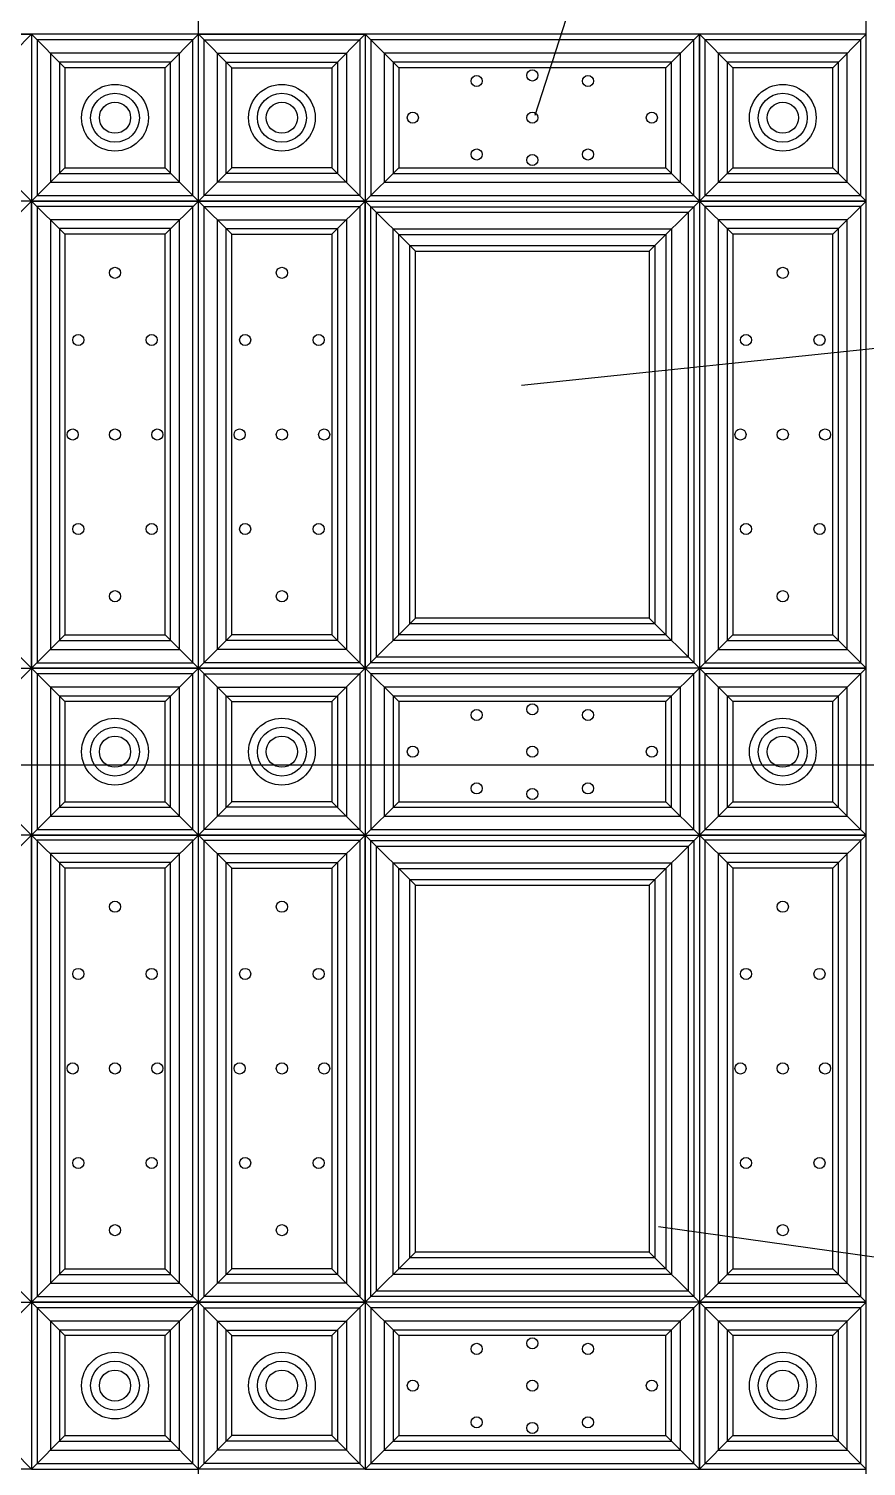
# Model space of a CAD drawing. Header units: metres. Extents: x -46 to 5315, y 535 to 7348.
# Drawn here: x 1371 to 2123, y 4684 to 5977 of the extents above; entities that cross this region are included whole.
import ezdxf

# ---------------------------------------------------------------- set-up
doc = ezdxf.new("R2010")
doc.units = ezdxf.units.M
for name, color, linetype in [('3', 3, 'Continuous'), ('4', 4, 'Continuous'), ('7', 7, 'Continuous'), ('DIM', 3, 'Continuous')]:
    doc.layers.add(name, color=color, linetype=linetype)
doc.dimstyles.get("Standard").update_dxf_attribs({"dimtxt": 2.5, "dimasz": 2.5, "dimexe": 1.25, "dimexo": 0.625, "dimtad": 1, "dimcen": 2.5, "dimazin": 3, "dimtfac": 1, "dimtmove": 0, "dimatfit": 3})

msp = doc.modelspace()

# ---------------------------------------------------------------- linework, layer by layer
at = {"layer": '3'}
for points in [[(1378.27, 5826.58), (1518.27, 5826.58), (1518.27, 5966.58), (1378.27, 5966.58)], [(1668.27, 5826.58), (1528.27, 5826.58), (1528.27, 5966.58), (1668.27, 5966.58)], [(1678.27, 5826.58), (1968.47, 5826.58), (1968.47, 5966.58), (1678.27, 5966.58)], [(1978.47, 5826.58), (2118.47, 5826.58), (2118.47, 5966.58), (1978.47, 5966.58)], [(1390.27, 5838.58), (1506.27, 5838.58), (1506.27, 5954.58), (1390.27, 5954.58)], [(1398.27, 5846.58), (1498.27, 5846.58), (1498.27, 5946.58), (1398.27, 5946.58)], [(1656.27, 5838.58), (1540.27, 5838.58), (1540.27, 5954.58), (1656.27, 5954.58)], [(1648.27, 5846.58), (1548.27, 5846.58), (1548.27, 5946.58), (1648.27, 5946.58)], [(1690.27, 5838.58), (1956.47, 5838.58), (1956.47, 5954.58), (1690.27, 5954.58)], [(1698.27, 5846.58), (1948.47, 5846.58), (1948.47, 5946.58), (1698.27, 5946.58)], [(1990.47, 5838.58), (2106.47, 5838.58), (2106.47, 5954.58), (1990.47, 5954.58)], [(1998.47, 5846.58), (2098.47, 5846.58), (2098.47, 5946.58), (1998.47, 5946.58)], [(1378.27, 5406.58), (1518.27, 5406.58), (1518.27, 5816.9), (1378.27, 5816.9)], [(1668.27, 5406.58), (1528.27, 5406.58), (1528.27, 5816.9), (1668.27, 5816.9)], [(1678.27, 5816.58), (1968.47, 5816.58), (1968.47, 5406.58), (1678.27, 5406.58)], [(1978.47, 5406.58), (2118.47, 5406.58), (2118.47, 5816.9), (1978.47, 5816.9)], [(1390.27, 5418.58), (1506.27, 5418.58), (1506.27, 5804.9), (1390.27, 5804.9)], [(1656.27, 5418.58), (1540.27, 5418.58), (1540.27, 5804.9), (1656.27, 5804.9)], [(1683.27, 5811.58), (1963.47, 5811.58), (1963.47, 5411.58), (1683.27, 5411.58)], [(1990.47, 5418.58), (2106.47, 5418.58), (2106.47, 5804.9), (1990.47, 5804.9)], [(1398.27, 5426.58), (1498.27, 5426.58), (1498.27, 5796.9), (1398.27, 5796.9)], [(1648.27, 5426.58), (1548.27, 5426.58), (1548.27, 5796.9), (1648.27, 5796.9)], [(1698.27, 5796.58), (1948.47, 5796.58), (1948.47, 5426.58), (1698.27, 5426.58)], [(1703.27, 5791.58), (1943.47, 5791.58), (1943.47, 5431.58), (1703.27, 5431.58)], [(1998.47, 5426.58), (2098.47, 5426.58), (2098.47, 5796.9), (1998.47, 5796.9)], [(1713.27, 5781.58), (1933.47, 5781.58), (1933.47, 5441.58), (1713.27, 5441.58)], [(1378.27, 5256.58), (1518.27, 5256.58), (1518.27, 5396.58), (1378.27, 5396.58)], [(1668.27, 5256.58), (1528.27, 5256.58), (1528.27, 5396.58), (1668.27, 5396.58)], [(1678.27, 5256.58), (1968.47, 5256.58), (1968.47, 5396.58), (1678.27, 5396.58)], [(1978.47, 5256.58), (2118.47, 5256.58), (2118.47, 5396.58), (1978.47, 5396.58)], [(1390.27, 5268.58), (1506.27, 5268.58), (1506.27, 5384.58), (1390.27, 5384.58)], [(1656.27, 5268.58), (1540.27, 5268.58), (1540.27, 5384.58), (1656.27, 5384.58)], [(1690.27, 5268.58), (1956.47, 5268.58), (1956.47, 5384.58), (1690.27, 5384.58)], [(1990.47, 5268.58), (2106.47, 5268.58), (2106.47, 5384.58), (1990.47, 5384.58)], [(1398.27, 5276.58), (1498.27, 5276.58), (1498.27, 5376.58), (1398.27, 5376.58)], [(1648.27, 5276.58), (1548.27, 5276.58), (1548.27, 5376.58), (1648.27, 5376.58)], [(1698.27, 5276.58), (1948.47, 5276.58), (1948.47, 5376.58), (1698.27, 5376.58)], [(1998.47, 5276.58), (2098.47, 5276.58), (2098.47, 5376.58), (1998.47, 5376.58)], [(1378.27, 4836.58), (1518.27, 4836.58), (1518.27, 5246.9), (1378.27, 5246.9)], [(1390.27, 4848.58), (1506.27, 4848.58), (1506.27, 5234.9), (1390.27, 5234.9)], [(1668.27, 4836.58), (1528.27, 4836.58), (1528.27, 5246.9), (1668.27, 5246.9)], [(1656.27, 4848.58), (1540.27, 4848.58), (1540.27, 5234.9), (1656.27, 5234.9)], [(1678.27, 5246.58), (1968.47, 5246.58), (1968.47, 4836.58), (1678.27, 4836.58)], [(1683.27, 5241.58), (1963.47, 5241.58), (1963.47, 4841.58), (1683.27, 4841.58)], [(1978.47, 4836.58), (2118.47, 4836.58), (2118.47, 5246.9), (1978.47, 5246.9)], [(1990.47, 4848.58), (2106.47, 4848.58), (2106.47, 5234.9), (1990.47, 5234.9)], [(1398.27, 4856.58), (1498.27, 4856.58), (1498.27, 5226.9), (1398.27, 5226.9)], [(1648.27, 4856.58), (1548.27, 4856.58), (1548.27, 5226.9), (1648.27, 5226.9)], [(1698.27, 5226.58), (1948.47, 5226.58), (1948.47, 4856.58), (1698.27, 4856.58)], [(1998.47, 4856.58), (2098.47, 4856.58), (2098.47, 5226.9), (1998.47, 5226.9)], [(1703.27, 5221.58), (1943.47, 5221.58), (1943.47, 4861.58), (1703.27, 4861.58)], [(1713.27, 5211.58), (1933.47, 5211.58), (1933.47, 4871.58), (1713.27, 4871.58)], [(1378.27, 4686.58), (1518.27, 4686.58), (1518.27, 4826.58), (1378.27, 4826.58)], [(1668.27, 4686.58), (1528.27, 4686.58), (1528.27, 4826.58), (1668.27, 4826.58)], [(1678.27, 4686.58), (1968.47, 4686.58), (1968.47, 4826.58), (1678.27, 4826.58)], [(1978.47, 4686.58), (2118.47, 4686.58), (2118.47, 4826.58), (1978.47, 4826.58)], [(1390.27, 4698.58), (1506.27, 4698.58), (1506.27, 4814.58), (1390.27, 4814.58)], [(1656.27, 4698.58), (1540.27, 4698.58), (1540.27, 4814.58), (1656.27, 4814.58)], [(1690.27, 4698.58), (1956.47, 4698.58), (1956.47, 4814.58), (1690.27, 4814.58)], [(1990.47, 4698.58), (2106.47, 4698.58), (2106.47, 4814.58), (1990.47, 4814.58)], [(1398.27, 4706.58), (1498.27, 4706.58), (1498.27, 4806.58), (1398.27, 4806.58)], [(1648.27, 4706.58), (1548.27, 4706.58), (1548.27, 4806.58), (1648.27, 4806.58)], [(1698.27, 4706.58), (1948.47, 4706.58), (1948.47, 4806.58), (1698.27, 4806.58)], [(1998.47, 4706.58), (2098.47, 4706.58), (2098.47, 4806.58), (1998.47, 4806.58)]]:
    msp.add_lwpolyline(points, close=True, dxfattribs=at)
for centre, radius in [((1773.37, 5929.6), 5), ((1823.37, 5934.6), 5), ((1873.37, 5929.6), 5), ((1448.27, 5896.58), 30), ((1598.27, 5896.58), 30), ((2048.47, 5896.58), 30), ((1448.27, 5896.58), 22), ((1448.27, 5896.58), 14), ((1598.27, 5896.58), 22), ((1598.27, 5896.58), 14), ((2048.47, 5896.58), 22), ((2048.47, 5896.58), 14), ((1715.96, 5896.58), 5), ((1823.37, 5896.58), 5), ((1930.77, 5896.58), 5), ((1773.37, 5863.55), 5), ((1873.37, 5863.55), 5), ((1823.37, 5858.55), 5), ((1448.27, 5757.15), 5), ((1598.27, 5757.15), 5), ((2048.47, 5757.15), 5), ((1415.24, 5696.75), 5), ((1481.29, 5696.75), 5), ((1565.24, 5696.75), 5), ((1631.29, 5696.75), 5), ((2015.44, 5696.75), 5), ((2081.49, 5696.75), 5), ((1410.24, 5611.75), 5), ((1448.27, 5611.75), 5), ((1486.29, 5611.75), 5), ((1560.24, 5611.75), 5), ((1598.27, 5611.75), 5), ((1636.29, 5611.75), 5), ((2010.44, 5611.75), 5), ((2048.47, 5611.75), 5), ((2086.49, 5611.75), 5), ((1415.24, 5526.75), 5), ((1481.29, 5526.75), 5), ((1565.24, 5526.75), 5), ((1631.29, 5526.75), 5), ((2015.44, 5526.75), 5), ((2081.49, 5526.75), 5), ((1448.27, 5466.35), 5), ((1598.27, 5466.35), 5), ((2048.47, 5466.35), 5), ((1773.37, 5359.6), 5), ((1823.37, 5364.6), 5), ((1873.37, 5359.6), 5), ((1448.27, 5326.58), 30), ((1598.27, 5326.58), 30), ((2048.47, 5326.58), 30), ((1448.27, 5326.58), 22), ((1448.27, 5326.58), 14), ((1598.27, 5326.58), 22), ((1598.27, 5326.58), 14), ((2048.47, 5326.58), 22), ((2048.47, 5326.58), 14), ((1715.96, 5326.58), 5), ((1823.37, 5326.58), 5), ((1930.77, 5326.58), 5), ((1773.37, 5293.55), 5), ((1823.37, 5288.55), 5), ((1873.37, 5293.55), 5), ((1448.27, 5187.15), 5), ((1598.27, 5187.15), 5), ((2048.47, 5187.15), 5), ((1415.24, 5126.75), 5), ((1481.29, 5126.75), 5), ((1565.24, 5126.75), 5), ((1631.29, 5126.75), 5), ((2015.44, 5126.75), 5), ((2081.49, 5126.75), 5), ((1410.24, 5041.75), 5), ((1448.27, 5041.75), 5), ((1486.29, 5041.75), 5), ((1560.24, 5041.75), 5), ((1598.27, 5041.75), 5), ((1636.29, 5041.75), 5), ((2010.44, 5041.75), 5), ((2048.47, 5041.75), 5), ((2086.49, 5041.75), 5), ((1415.24, 4956.75), 5), ((1481.29, 4956.75), 5), ((1565.24, 4956.75), 5), ((1631.29, 4956.75), 5), ((2015.44, 4956.75), 5), ((2081.49, 4956.75), 5), ((1448.27, 4896.35), 5), ((1598.27, 4896.35), 5), ((2048.47, 4896.35), 5), ((1823.37, 4794.6), 5), ((1448.27, 4756.58), 30), ((1598.27, 4756.58), 30), ((1773.37, 4789.6), 5), ((1873.37, 4789.6), 5), ((2048.47, 4756.58), 30), ((1448.27, 4756.58), 22), ((1448.27, 4756.58), 14), ((1598.27, 4756.58), 22), ((1598.27, 4756.58), 14), ((2048.47, 4756.58), 22), ((2048.47, 4756.58), 14), ((1715.96, 4756.58), 5), ((1823.37, 4756.58), 5), ((1930.77, 4756.58), 5), ((1773.37, 4723.55), 5), ((1823.37, 4718.55), 5), ((1873.37, 4723.55), 5)]:
    msp.add_circle(centre, radius, dxfattribs=at)
at = {"layer": '4'}
for p, q in [((2123.47, 5971.58), (923.07, 5971.58)), ((1523.27, 3736.56), (1523.27, 5971.58))]:
    msp.add_line(p, q, dxfattribs=at)
msp.add_lwpolyline([(2123.47, 3721.88), (2123.47, 6121.58), (923.07, 6121.58), (923.07, 3721.88)], dxfattribs=at)
for points in [[(1373.27, 5821.58), (1073.07, 5821.58), (1073.07, 5971.58), (1373.27, 5971.58)], [(1373.27, 5821.58), (1523.27, 5821.58), (1523.27, 5971.58), (1373.27, 5971.58)], [(1673.27, 5821.58), (1523.27, 5821.58), (1523.27, 5971.58), (1673.27, 5971.58)], [(1373.27, 5401.58), (1523.27, 5401.58), (1523.27, 5821.58), (1373.27, 5821.58)], [(1373.27, 5401.58), (1523.27, 5401.58), (1523.27, 5821.58), (1373.27, 5821.58)], [(1673.27, 5401.58), (1523.27, 5401.58), (1523.27, 5821.58), (1673.27, 5821.58)], [(1673.27, 5401.58), (1523.27, 5401.58), (1523.27, 5821.58), (1673.27, 5821.58)], [(1973.47, 5401.58), (2123.47, 5401.58), (2123.47, 5821.58), (1973.47, 5821.58)], [(1373.27, 5251.58), (1523.27, 5251.58), (1523.27, 5401.58), (1373.27, 5401.58)], [(1673.27, 5251.58), (1523.27, 5251.58), (1523.27, 5401.58), (1673.27, 5401.58)], [(1673.27, 5251.58), (1973.47, 5251.58), (1973.47, 5401.58), (1673.27, 5401.58)], [(1373.27, 4831.58), (1523.27, 4831.58), (1523.27, 5251.58), (1373.27, 5251.58)], [(1673.27, 4831.58), (1523.27, 4831.58), (1523.27, 5251.58), (1673.27, 5251.58)], [(1973.47, 4831.58), (2123.47, 4831.58), (2123.47, 5251.58), (1973.47, 5251.58)], [(1373.27, 4681.58), (1523.27, 4681.58), (1523.27, 4831.58), (1373.27, 4831.58)], [(1373.27, 4681.58), (1523.27, 4681.58), (1523.27, 4831.58), (1373.27, 4831.58)], [(1673.27, 4681.58), (1523.27, 4681.58), (1523.27, 4831.58), (1673.27, 4831.58)], [(1673.27, 4681.58), (1523.27, 4681.58), (1523.27, 4831.58), (1673.27, 4831.58)]]:
    msp.add_lwpolyline(points, close=True, dxfattribs=at)
at = {"layer": '7'}
for p, q in [((1523.27, 4096.58), (1523.27, 6121.58)), ((1343.27, 5941.58), (1373.27, 5971.58)), ((1403.27, 5941.58), (1373.27, 5971.58)), ((1493.27, 5941.58), (1523.27, 5971.58)), ((1523.27, 3736.56), (1523.27, 5971.58)), ((1553.27, 5941.58), (1523.27, 5971.58)), ((1643.27, 5941.58), (1673.27, 5971.58)), ((1703.27, 5941.58), (1673.27, 5971.58)), ((1943.47, 5941.58), (1973.47, 5971.58)), ((2003.47, 5941.58), (1973.47, 5971.58)), ((2093.47, 5941.58), (2123.47, 5971.58)), ((1343.27, 5851.58), (1373.27, 5821.58)), ((1403.27, 5851.58), (1373.27, 5821.58)), ((1493.27, 5851.58), (1523.27, 5821.58)), ((1553.27, 5851.58), (1523.27, 5821.58)), ((1643.27, 5851.58), (1673.27, 5821.58)), ((1703.27, 5851.58), (1673.27, 5821.58)), ((1943.47, 5851.58), (1973.47, 5821.58)), ((2003.47, 5851.58), (1973.47, 5821.58)), ((2093.47, 5851.58), (2123.47, 5821.58)), ((1328.27, 5776.58), (1373.27, 5821.58)), ((1403.27, 5791.9), (1373.27, 5821.58)), ((1493.27, 5791.9), (1523.27, 5821.58)), ((1553.27, 5791.9), (1523.27, 5821.58)), ((1643.27, 5791.9), (1673.27, 5821.58)), ((1718.27, 5776.58), (1673.27, 5821.58)), ((1928.47, 5776.58), (1973.47, 5821.58)), ((2003.47, 5791.9), (1973.47, 5821.58)), ((2093.47, 5791.9), (2123.47, 5821.58)), ((1328.27, 5446.58), (1373.27, 5401.58)), ((1718.27, 5446.58), (1673.27, 5401.58)), ((1928.47, 5446.58), (1973.47, 5401.58)), ((1403.27, 5431.58), (1373.27, 5401.58)), ((1493.27, 5431.58), (1523.27, 5401.58)), ((1553.27, 5431.58), (1523.27, 5401.58)), ((1643.27, 5431.58), (1673.27, 5401.58)), ((2003.47, 5431.58), (1973.47, 5401.58)), ((2093.47, 5431.58), (2123.47, 5401.58)), ((1343.27, 5371.58), (1373.27, 5401.58)), ((1403.27, 5371.58), (1373.27, 5401.58)), ((1493.27, 5371.58), (1523.27, 5401.58)), ((1553.27, 5371.58), (1523.27, 5401.58)), ((1643.27, 5371.58), (1673.27, 5401.58)), ((1703.27, 5371.58), (1673.27, 5401.58)), ((1943.47, 5371.58), (1973.47, 5401.58)), ((2003.47, 5371.58), (1973.47, 5401.58)), ((2093.47, 5371.58), (2123.47, 5401.58)), ((1343.27, 5281.58), (1373.27, 5251.58)), ((1403.27, 5281.58), (1373.27, 5251.58)), ((1493.27, 5281.58), (1523.27, 5251.58)), ((1553.27, 5281.58), (1523.27, 5251.58)), ((1643.27, 5281.58), (1673.27, 5251.58)), ((1703.27, 5281.58), (1673.27, 5251.58)), ((1943.47, 5281.58), (1973.47, 5251.58)), ((2003.47, 5281.58), (1973.47, 5251.58)), ((2093.47, 5281.58), (2123.47, 5251.58)), ((1328.27, 5206.58), (1373.27, 5251.58)), ((1403.27, 5221.9), (1373.27, 5251.58)), ((1493.27, 5221.9), (1523.27, 5251.58)), ((1553.27, 5221.9), (1523.27, 5251.58)), ((1643.27, 5221.9), (1673.27, 5251.58)), ((1718.27, 5206.58), (1673.27, 5251.58)), ((1928.47, 5206.58), (1973.47, 5251.58)), ((2003.47, 5221.9), (1973.47, 5251.58)), ((2093.47, 5221.9), (2123.47, 5251.58)), ((1328.27, 4876.58), (1373.27, 4831.58)), ((1718.27, 4876.58), (1673.27, 4831.58)), ((1928.47, 4876.58), (1973.47, 4831.58)), ((1403.27, 4861.58), (1373.27, 4831.58)), ((1493.27, 4861.58), (1523.27, 4831.58)), ((1553.27, 4861.58), (1523.27, 4831.58)), ((1643.27, 4861.58), (1673.27, 4831.58)), ((2003.47, 4861.58), (1973.47, 4831.58)), ((2093.47, 4861.58), (2123.47, 4831.58)), ((1343.27, 4801.58), (1373.27, 4831.58)), ((1403.27, 4801.58), (1373.27, 4831.58)), ((1493.27, 4801.58), (1523.27, 4831.58)), ((1553.27, 4801.58), (1523.27, 4831.58)), ((1643.27, 4801.58), (1673.27, 4831.58)), ((1703.27, 4801.58), (1673.27, 4831.58)), ((1943.47, 4801.58), (1973.47, 4831.58)), ((2003.47, 4801.58), (1973.47, 4831.58)), ((2093.47, 4801.58), (2123.47, 4831.58)), ((1343.27, 4711.58), (1373.27, 4681.58)), ((1403.27, 4711.58), (1373.27, 4681.58)), ((1493.27, 4711.58), (1523.27, 4681.58)), ((1553.27, 4711.58), (1523.27, 4681.58)), ((1643.27, 4711.58), (1673.27, 4681.58)), ((1703.27, 4711.58), (1673.27, 4681.58)), ((1943.47, 4711.58), (1973.47, 4681.58)), ((2003.47, 4711.58), (1973.47, 4681.58)), ((2093.47, 4711.58), (2123.47, 4681.58))]:
    msp.add_line(p, q, dxfattribs=at)
for points in [[(1373.27, 5821.58), (1523.27, 5821.58), (1523.27, 5971.58), (1373.27, 5971.58)], [(1673.27, 5821.58), (1523.27, 5821.58), (1523.27, 5971.58), (1673.27, 5971.58)], [(1673.27, 5821.58), (1973.47, 5821.58), (1973.47, 5971.58), (1673.27, 5971.58)], [(1973.47, 5821.58), (2123.47, 5821.58), (2123.47, 5971.58), (1973.47, 5971.58)], [(1403.27, 5851.58), (1493.27, 5851.58), (1493.27, 5941.58), (1403.27, 5941.58)], [(1643.27, 5851.58), (1553.27, 5851.58), (1553.27, 5941.58), (1643.27, 5941.58)], [(1703.27, 5851.58), (1943.47, 5851.58), (1943.47, 5941.58), (1703.27, 5941.58)], [(2003.47, 5851.58), (2093.47, 5851.58), (2093.47, 5941.58), (2003.47, 5941.58)], [(1373.27, 5821.58), (1073.07, 5821.58), (1073.07, 5401.58), (1373.27, 5401.58)], [(1673.27, 5821.58), (1973.47, 5821.58), (1973.47, 5401.58), (1673.27, 5401.58)], [(1403.27, 5431.58), (1493.27, 5431.58), (1493.27, 5791.9), (1403.27, 5791.9)], [(1643.27, 5431.58), (1553.27, 5431.58), (1553.27, 5791.9), (1643.27, 5791.9)], [(2003.47, 5431.58), (2093.47, 5431.58), (2093.47, 5791.9), (2003.47, 5791.9)], [(1718.27, 5776.58), (1928.47, 5776.58), (1928.47, 5446.58), (1718.27, 5446.58)], [(1373.27, 5251.58), (1073.07, 5251.58), (1073.07, 5401.58), (1373.27, 5401.58)], [(1373.27, 5251.58), (1523.27, 5251.58), (1523.27, 5401.58), (1373.27, 5401.58)], [(1673.27, 5251.58), (1523.27, 5251.58), (1523.27, 5401.58), (1673.27, 5401.58)], [(1973.47, 5251.58), (2123.47, 5251.58), (2123.47, 5401.58), (1973.47, 5401.58)], [(1403.27, 5281.58), (1493.27, 5281.58), (1493.27, 5371.58), (1403.27, 5371.58)], [(1643.27, 5281.58), (1553.27, 5281.58), (1553.27, 5371.58), (1643.27, 5371.58)], [(1703.27, 5281.58), (1943.47, 5281.58), (1943.47, 5371.58), (1703.27, 5371.58)], [(2003.47, 5281.58), (2093.47, 5281.58), (2093.47, 5371.58), (2003.47, 5371.58)], [(1373.27, 5251.58), (1073.07, 5251.58), (1073.07, 4831.58), (1373.27, 4831.58)], [(1373.27, 4831.58), (1523.27, 4831.58), (1523.27, 5251.58), (1373.27, 5251.58)], [(1673.27, 4831.58), (1523.27, 4831.58), (1523.27, 5251.58), (1673.27, 5251.58)], [(1673.27, 5251.58), (1973.47, 5251.58), (1973.47, 4831.58), (1673.27, 4831.58)], [(1403.27, 4861.58), (1493.27, 4861.58), (1493.27, 5221.9), (1403.27, 5221.9)], [(1643.27, 4861.58), (1553.27, 4861.58), (1553.27, 5221.9), (1643.27, 5221.9)], [(2003.47, 4861.58), (2093.47, 4861.58), (2093.47, 5221.9), (2003.47, 5221.9)], [(1718.27, 5206.58), (1928.47, 5206.58), (1928.47, 4876.58), (1718.27, 4876.58)], [(1373.27, 4681.58), (1073.07, 4681.58), (1073.07, 4831.58), (1373.27, 4831.58)], [(1673.27, 4681.58), (1973.47, 4681.58), (1973.47, 4831.58), (1673.27, 4831.58)], [(1973.47, 4681.58), (2123.47, 4681.58), (2123.47, 4831.58), (1973.47, 4831.58)], [(1403.27, 4711.58), (1493.27, 4711.58), (1493.27, 4801.58), (1403.27, 4801.58)], [(1643.27, 4711.58), (1553.27, 4711.58), (1553.27, 4801.58), (1643.27, 4801.58)], [(1703.27, 4711.58), (1943.47, 4711.58), (1943.47, 4801.58), (1703.27, 4801.58)], [(2003.47, 4711.58), (2093.47, 4711.58), (2093.47, 4801.58), (2003.47, 4801.58)]]:
    msp.add_lwpolyline(points, close=True, dxfattribs=at)
at = {"layer": 'DIM'}
msp.add_line((523.32, 5314.62), (2726.91, 5314.62), dxfattribs=at)

# ---------------------------------------------------------------- leaders
for points in [[(1825.88, 5898.75), (2138.22, 6872.07)], [(1813.51, 5656.06), (2540.25, 5732.3)], [(1936.84, 4899.5), (2548.8, 4813.83)]]:
    msp.add_leader(points, dimstyle='Standard', dxfattribs=at)

doc.saveas('drawing.dxf')
